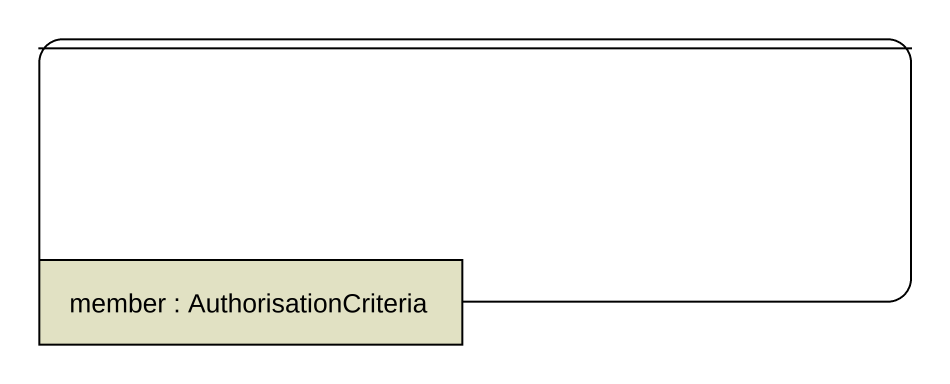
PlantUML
@startuml
hide empty description
state " " as state1 {
  state "member : AuthorisationCriteria" as member <<object>> #E1E1C3
}
@enduml
